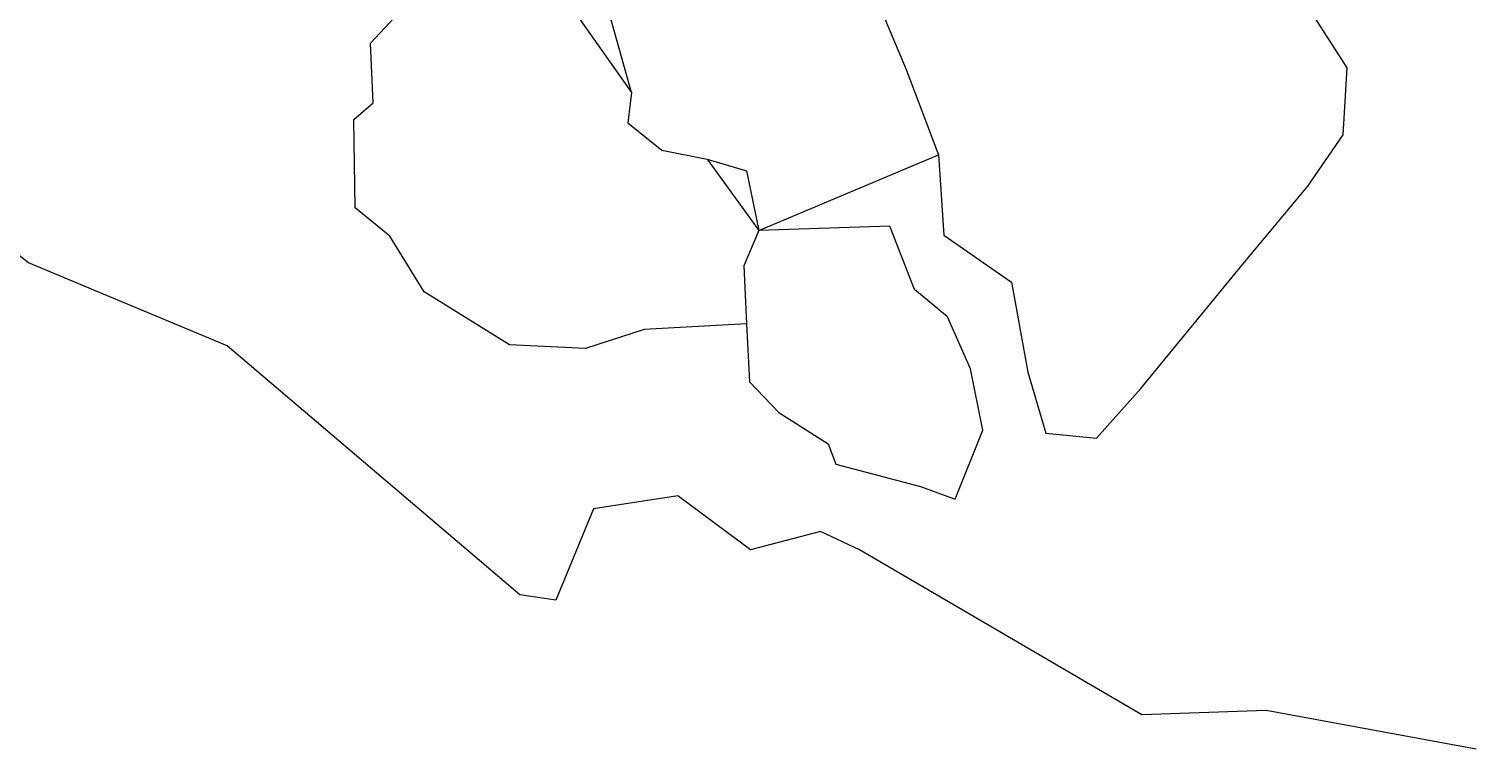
# Model space of a CAD drawing. Extents: x -203 to 57, y -1987 to -1480.
# Drawn here: x -30.5 to 57.4, y -1986.9 to -1943.1 of the extents above; entities that cross this region are included whole.
import ezdxf

# ---------------------------------------------------------------- set-up
doc = ezdxf.new("R2010")
doc.units = 0
doc.header["$LTSCALE"] = 25
doc.header["$MEASUREMENT"] = 0
doc.layers.add('BEFUND', color=1, linetype='CONTINUOUS')
doc.layers.add('STEINE', color=4, linetype='CONTINUOUS')

msp = doc.modelspace()

# ---------------------------------------------------------------- linework, layer by layer
at = {"layer": 'BEFUND'}
msp.add_lwpolyline([(57.423, -1986.863), (44.657, -1984.52), (37.103, -1984.783), (19.944, -1974.749), (17.59, -1973.641), (13.33, -1974.75), (8.904, -1971.485), (3.794, -1972.258), (1.491, -1977.813), (-0.702, -1977.498), (-18.485, -1962.351), (-30.546, -1957.312), (-52.338, -1940.137), (-66.292, -1938.11), (-101.19, -1922.426), (-125.901, -1916.136), (-142.991, -1904.062), (-154.493, -1893.246), (-160.697, -1894.036), (-167.563, -1890.509), (-197.548, -1870.872)], dxfattribs=at)
at = {"layer": 'STEINE'}
for points in [[(6.097, -1946.961), (4.626, -1941.762), (5.286, -1939.365), (9.314, -1936.072), (15.377, -1935.831), (20.859, -1936.593), (20.782, -1938.086)], [(13.073, -1961.028), (6.862, -1961.371), (3.299, -1962.519), (-1.329, -1962.29), (-6.5, -1959.087), (-8.59, -1955.687), (-10.705, -1953.978), (-10.786, -1948.609), (-9.608, -1947.597), (-9.762, -1943.969), (-5.407, -1939.278), (-2.361, -1936.795), (-1.119, -1936.727), (6.097, -1946.961)], [(20.257, -1939.537), (22.785, -1945.565), (24.753, -1950.757), (25.075, -1955.625), (29.196, -1958.497), (30.174, -1963.952), (31.274, -1967.665), (34.362, -1967.967), (37.051, -1964.943), (43.253, -1957.39), (47.209, -1952.655), (49.35, -1949.54), (49.587, -1945.458), (46.531, -1940.681)], [(6.097, -1946.961), (5.876, -1948.805), (7.94, -1950.464), (10.684, -1951.019), (13.081, -1951.729), (13.832, -1955.348), (24.753, -1950.757)], [(10.684, -1951.019), (13.832, -1955.348)], [(13.073, -1961.028), (13.275, -1964.556), (15.044, -1966.419), (18.056, -1968.313), (18.522, -1969.549), (23.665, -1970.913), (25.765, -1971.677), (27.442, -1967.475), (26.69, -1963.757), (25.299, -1960.595), (23.285, -1958.935), (21.785, -1955.078), (13.832, -1955.348), (12.92, -1957.5), (13.073, -1961.028)]]:
    msp.add_lwpolyline(points, dxfattribs=at)

doc.saveas('drawing.dxf')
